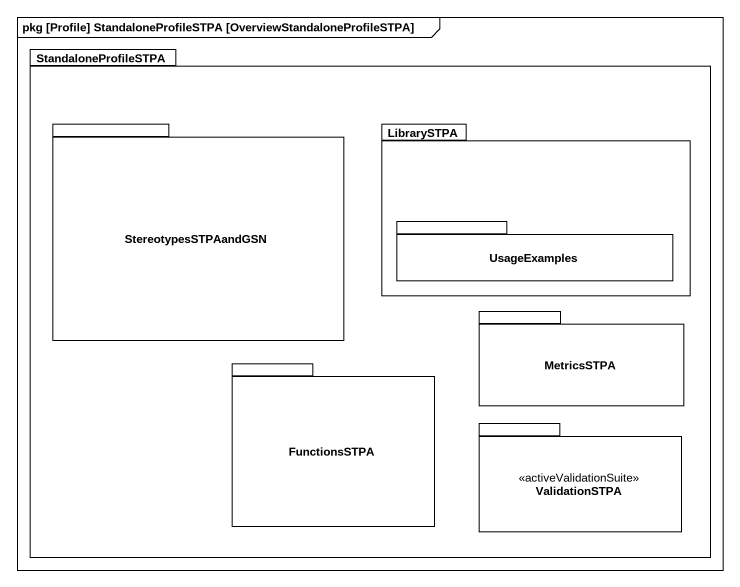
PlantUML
@startuml
mainframe pkg [Profile] StandaloneProfileSTPA [OverviewStandaloneProfileSTPA]
package StandaloneProfileSTPA {
  package StereotypesSTPAandGSN {
  }
  package LibrarySTPA {
    package UsageExamples {
    }
  }
  package MetricsSTPA {
  }
  package FunctionsSTPA {
  }
  package ValidationSTPA <<activeValidationSuite>> {
  }
}
@enduml
